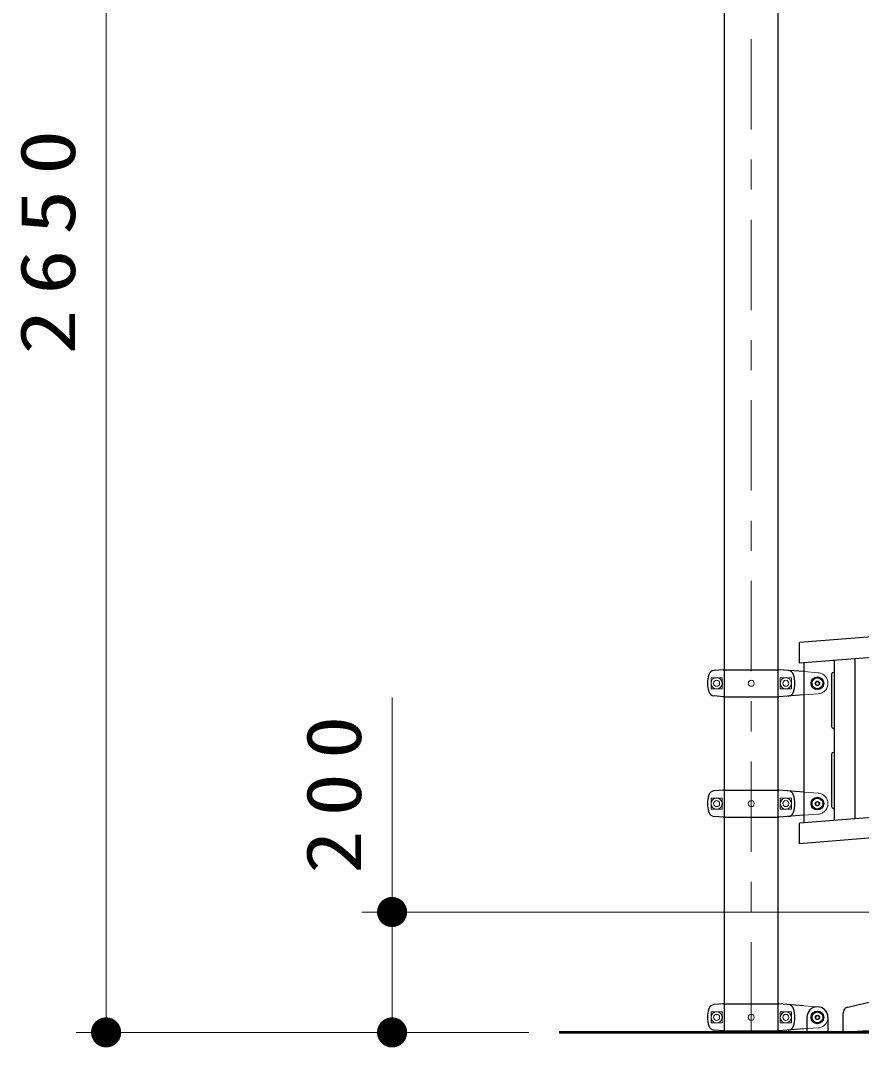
# Model space of a CAD drawing. Units: millimetres on the paper, scale 1:50. Extents: x -385 to 0, y -594 to 267.
# Drawn here: x -163.56 to -135.62, y -116.39 to -82.28 of the extents above; entities that cross this region are included whole.
import ezdxf

# ---------------------------------------------------------------- set-up
doc = ezdxf.new("R2010")
doc.units = ezdxf.units.MM
doc.linetypes.add('USER1', pattern=[4.5, 2.5, -2])
doc.linetypes.add('USER2', pattern=[6, 3, -1, 1, -1])
doc.layers.add('1_50', color=2, linetype='Continuous', lineweight=25)
doc.styles.add('ＭＳ ゴシック', font='')
doc.styles.get('ＭＳ ゴシック').set_extended_font_data('MS Gothic')

# ---------------------------------------------------------------- blocks, each defined once
blk = doc.blocks.new('filled_dot')
at = {"color": 0, "linetype": 'Continuous', "lineweight": -2, "const_width": 1.25}
blk.add_lwpolyline([(-0.625, 0, 1), (0.625, 0, 1)], format="xyb", close=True, dxfattribs=at)

msp = doc.modelspace()

# ---------------------------------------------------------------- linework, layer by layer
at = {"layer": '1_50', "color": 7, "lineweight": 13}
for p, q in [((-160.714, -115.893), (-160.714, -62.893)), ((-151.215, -115.893), (-151.215, -104.761)), ((-86.286, -111.893), (-152.215, -111.893)), ((-146.67, -115.893), (-161.714, -115.893)), ((-146.67, -115.893), (-152.215, -115.893))]:
    msp.add_line(p, q, dxfattribs=at)
at = {"layer": '1_50', "color": 7, "linetype": 'USER2', "lineweight": 13}
msp.add_line((-139.286, -115.893), (-139.286, -65.893), dxfattribs=at)
at = {"layer": '1_50', "color": 7}
for p, q in [((-140.177, -115.893), (-140.177, -66.313)), ((-138.395, -115.893), (-138.395, -66.313)), ((-136.526, -103.932), (-136.556, -103.932)), ((-137.121, -104.233), (-137.156, -104.293)), ((-137.121, -104.353), (-137.156, -104.293)), ((-137.121, -104.233), (-137.052, -104.233)), ((-137.121, -104.353), (-137.052, -104.353)), ((-137.017, -104.293), (-137.052, -104.233)), ((-137.017, -104.293), (-137.052, -104.353)), ((-136.526, -105.791), (-136.556, -105.791)), ((-136.526, -106.591), (-136.556, -106.591)), ((-137.121, -108.233), (-137.156, -108.293)), ((-137.121, -108.353), (-137.156, -108.293)), ((-137.121, -108.233), (-137.052, -108.233)), ((-137.121, -108.353), (-137.052, -108.353)), ((-137.017, -108.293), (-137.052, -108.233)), ((-137.017, -108.293), (-137.052, -108.353)), ((-136.526, -108.45), (-136.556, -108.45)), ((-137.121, -115.333), (-137.156, -115.393)), ((-137.121, -115.453), (-137.156, -115.393)), ((-137.121, -115.333), (-137.052, -115.333)), ((-137.121, -115.453), (-137.052, -115.453)), ((-137.017, -115.393), (-137.052, -115.333)), ((-137.017, -115.393), (-137.052, -115.453))]:
    msp.add_line(p, q, dxfattribs=at)
at = {"layer": '1_50', "color": 131}
for p, q in [((-86.886, -98.952), (-137.686, -102.941)), ((-86.886, -99.634), (-137.686, -103.623)), ((-137.686, -103.623), (-137.686, -102.941)), ((-137.536, -103.611), (-137.536, -108.929)), ((-136.526, -103.532), (-136.526, -108.85)), ((-135.846, -103.478), (-135.846, -108.796)), ((-136.616, -103.992), (-136.616, -105.731)), ((-86.886, -104.952), (-137.686, -108.941)), ((-86.886, -105.634), (-137.686, -109.623)), ((-136.616, -106.651), (-136.616, -108.39)), ((-137.686, -109.623), (-137.686, -108.941))]:
    msp.add_line(p, q, dxfattribs=at)
at = {"layer": '1_50'}
for p, q in [((-140.206, -103.843), (-140.522, -103.87)), ((-140.206, -103.843), (-138.366, -103.843)), ((-137.536, -103.907), (-138.366, -103.843)), ((-140.206, -104.743), (-140.522, -104.715)), ((-137.536, -104.679), (-138.366, -104.743)), ((-140.206, -104.743), (-138.366, -104.743)), ((-140.206, -107.843), (-140.522, -107.87)), ((-140.206, -107.843), (-138.366, -107.843)), ((-137.536, -107.907), (-138.366, -107.843)), ((-140.206, -108.743), (-140.522, -108.715)), ((-140.206, -108.743), (-138.366, -108.743)), ((-137.536, -108.679), (-138.366, -108.743)), ((-140.206, -114.943), (-140.522, -114.97)), ((-140.206, -114.943), (-138.366, -114.943)), ((-137.536, -115.007), (-138.366, -114.943)), ((-140.206, -115.843), (-140.522, -115.815)), ((-140.206, -115.843), (-138.366, -115.843)), ((-137.536, -115.779), (-138.366, -115.843))]:
    msp.add_line(p, q, dxfattribs=at)
at = {"layer": '1_50', "linetype": 'USER1', "lineweight": 13}
for p, q in [((-137.536, -103.907), (-137.06, -103.944)), ((-137.536, -104.679), (-137.06, -104.642)), ((-137.536, -107.907), (-137.06, -107.944)), ((-137.536, -108.679), (-137.06, -108.642)), ((-137.536, -115.007), (-137.06, -115.044)), ((-137.536, -115.779), (-137.06, -115.742))]:
    msp.add_line(p, q, dxfattribs=at)
at = {"layer": '1_50', "lineweight": 13}
for p, q in [((-140.621, -104.478), (-140.621, -104.108)), ((-140.252, -104.108), (-140.621, -104.108)), ((-138.321, -104.108), (-137.952, -104.108)), ((-137.952, -104.478), (-137.952, -104.108)), ((-140.252, -104.478), (-140.621, -104.478)), ((-138.321, -104.478), (-137.952, -104.478)), ((-140.621, -108.478), (-140.621, -108.108)), ((-140.252, -108.108), (-140.621, -108.108)), ((-138.321, -108.108), (-137.952, -108.108)), ((-137.952, -108.478), (-137.952, -108.108)), ((-140.252, -108.478), (-140.621, -108.478)), ((-138.321, -108.478), (-137.952, -108.478)), ((-140.621, -115.578), (-140.621, -115.208)), ((-140.252, -115.208), (-140.621, -115.208)), ((-138.321, -115.208), (-137.952, -115.208)), ((-137.952, -115.578), (-137.952, -115.208)), ((-140.252, -115.578), (-140.621, -115.578)), ((-138.321, -115.578), (-137.952, -115.578))]:
    msp.add_line(p, q, dxfattribs=at)
at = {"layer": '1_50', "color": 4, "linetype": 'USER1', "lineweight": 13}
msp.add_line((-110.816, -113.895), (-136.256, -115.893), dxfattribs=at)
at = {"layer": '1_50', "color": 20}
for p, q in [((-136.081, -115.053), (-132.666, -114.271)), ((-136.236, -115.893), (-136.236, -115.248))]:
    msp.add_line(p, q, dxfattribs=at)
at = {"layer": '1_50', "color": 70}
for p, q in [((-137.436, -115.393), (-137.436, -115.893)), ((-136.736, -115.393), (-136.736, -115.893))]:
    msp.add_line(p, q, dxfattribs=at)
at = {"layer": '1_50', "color": 7, "lineweight": 50}
msp.add_line((-29.765, -115.893), (-145.67, -115.893), dxfattribs=at)
at = {"layer": '1_50', "lineweight": 13}
for centre, radius in [((-140.436, -104.293), 0.185), ((-140.436, -104.293), 0.1), ((-139.286, -104.293), 0.1), ((-138.136, -104.293), 0.185), ((-138.136, -104.293), 0.1), ((-140.436, -108.293), 0.185), ((-138.136, -108.293), 0.185), ((-140.436, -108.293), 0.1), ((-139.286, -108.293), 0.1), ((-138.136, -108.293), 0.1), ((-140.436, -115.393), 0.185), ((-140.436, -115.393), 0.1), ((-139.286, -115.393), 0.1), ((-138.136, -115.393), 0.185), ((-138.136, -115.393), 0.1)]:
    msp.add_circle(centre, radius, dxfattribs=at)
at = {"layer": '1_50', "color": 7}
for centre, radius in [((-137.086, -104.293), 0.21), ((-137.086, -104.293), 0.18), ((-137.086, -104.293), 0.0693), ((-137.086, -108.293), 0.21), ((-137.086, -108.293), 0.18), ((-137.086, -108.293), 0.0693), ((-137.086, -115.393), 0.21), ((-137.086, -115.393), 0.18), ((-137.086, -115.393), 0.0693)]:
    msp.add_circle(centre, radius, dxfattribs=at)
at = {"layer": '1_50'}
for centre, radius, start, end in [((-139.736, -104.293), 1, 163.8038, 196.1962), ((-140.505, -104.07), 0.2, 95, 163.8038), ((-138.069, -104.066), 0.2, 16.4408, 85.5793), ((-138.836, -104.293), 1, 343.5577, 16.4408), ((-140.505, -104.516), 0.2, 196.1962, 265), ((-138.069, -104.519), 0.2, 274.4228, 343.5577), ((-139.736, -108.293), 1, 163.8038, 196.1962), ((-140.505, -108.07), 0.2, 95, 163.8038), ((-138.069, -108.066), 0.2, 16.4408, 85.5793), ((-138.836, -108.293), 1, 343.5577, 16.4408), ((-140.505, -108.516), 0.2, 196.1962, 265), ((-138.069, -108.519), 0.2, 274.4228, 343.5577), ((-140.505, -115.17), 0.2, 95, 163.8038), ((-138.069, -115.166), 0.2, 16.4408, 85.5793), ((-139.736, -115.393), 1, 163.8038, 196.1962), ((-138.836, -115.393), 1, 343.5577, 16.4408), ((-140.505, -115.616), 0.2, 196.1962, 265), ((-138.069, -115.619), 0.2, 274.4228, 343.5577)]:
    msp.add_arc(centre, radius, start, end, dxfattribs=at)
at = {"layer": '1_50', "linetype": 'USER1', "lineweight": 13}
for centre in [(-137.086, -104.293), (-137.086, -108.293), (-137.086, -115.393)]:
    msp.add_arc(centre, 0.35, 274.4207, 85.5793, dxfattribs=at)
at = {"layer": '1_50', "color": 131}
for centre, start, end in [((-136.556, -103.992), 90, 180), ((-136.556, -106.651), 90, 180), ((-136.556, -108.39), 180, 270)]:
    msp.add_arc(centre, 0.06, start, end, dxfattribs=at)
at = {"layer": '1_50', "lineweight": 13}
for centre, start, end in [((-142.812, -104.293), 355.8705, 4.1295), ((-135.761, -104.293), 175.8705, 184.1295), ((-142.812, -108.293), 355.8705, 4.1295), ((-135.761, -108.293), 175.8705, 184.1295), ((-142.812, -115.393), 355.8705, 4.1295), ((-135.761, -115.393), 175.8705, 184.1295)]:
    msp.add_arc(centre, 2.567, start, end, dxfattribs=at)
at = {"layer": '1_50', "color": 7}
msp.add_arc((-136.556, -105.731), 0.06, 180, 270, dxfattribs=at)
at = {"layer": '1_50', "color": 70}
msp.add_arc((-137.086, -115.393), 0.35, 0, 180, dxfattribs=at)
at = {"layer": '1_50', "color": 20}
msp.add_arc((-136.036, -115.248), 0.2, 102.8975, 180, dxfattribs=at)

# ---------------------------------------------------------------- block references
at = {"layer": '1_50', "color": 7, "lineweight": 13, "xscale": 0.4, "yscale": 0.4}
for p, rotation in [((-151.215, -111.893), 270), ((-160.714, -115.893), 90), ((-151.215, -115.893), 90)]:
    msp.add_blockref('filled_dot', p, dxfattribs=dict(at, rotation=rotation))

# ---------------------------------------------------------------- texts
at = {"layer": '1_50', "color": 7, "char_height": 1.833, "attachment_point": 8, "rotation": 90, "style": 'ＭＳ ゴシック'}
for s, insert in [('\\T1.33;\\W1.2;2650', (-161.714, -89.393)), ('\\T1.33;\\W1.15;200', (-152.215, -107.761))]:
    msp.add_mtext(s, dxfattribs=dict(at, insert=insert))

doc.saveas('drawing.dxf')
